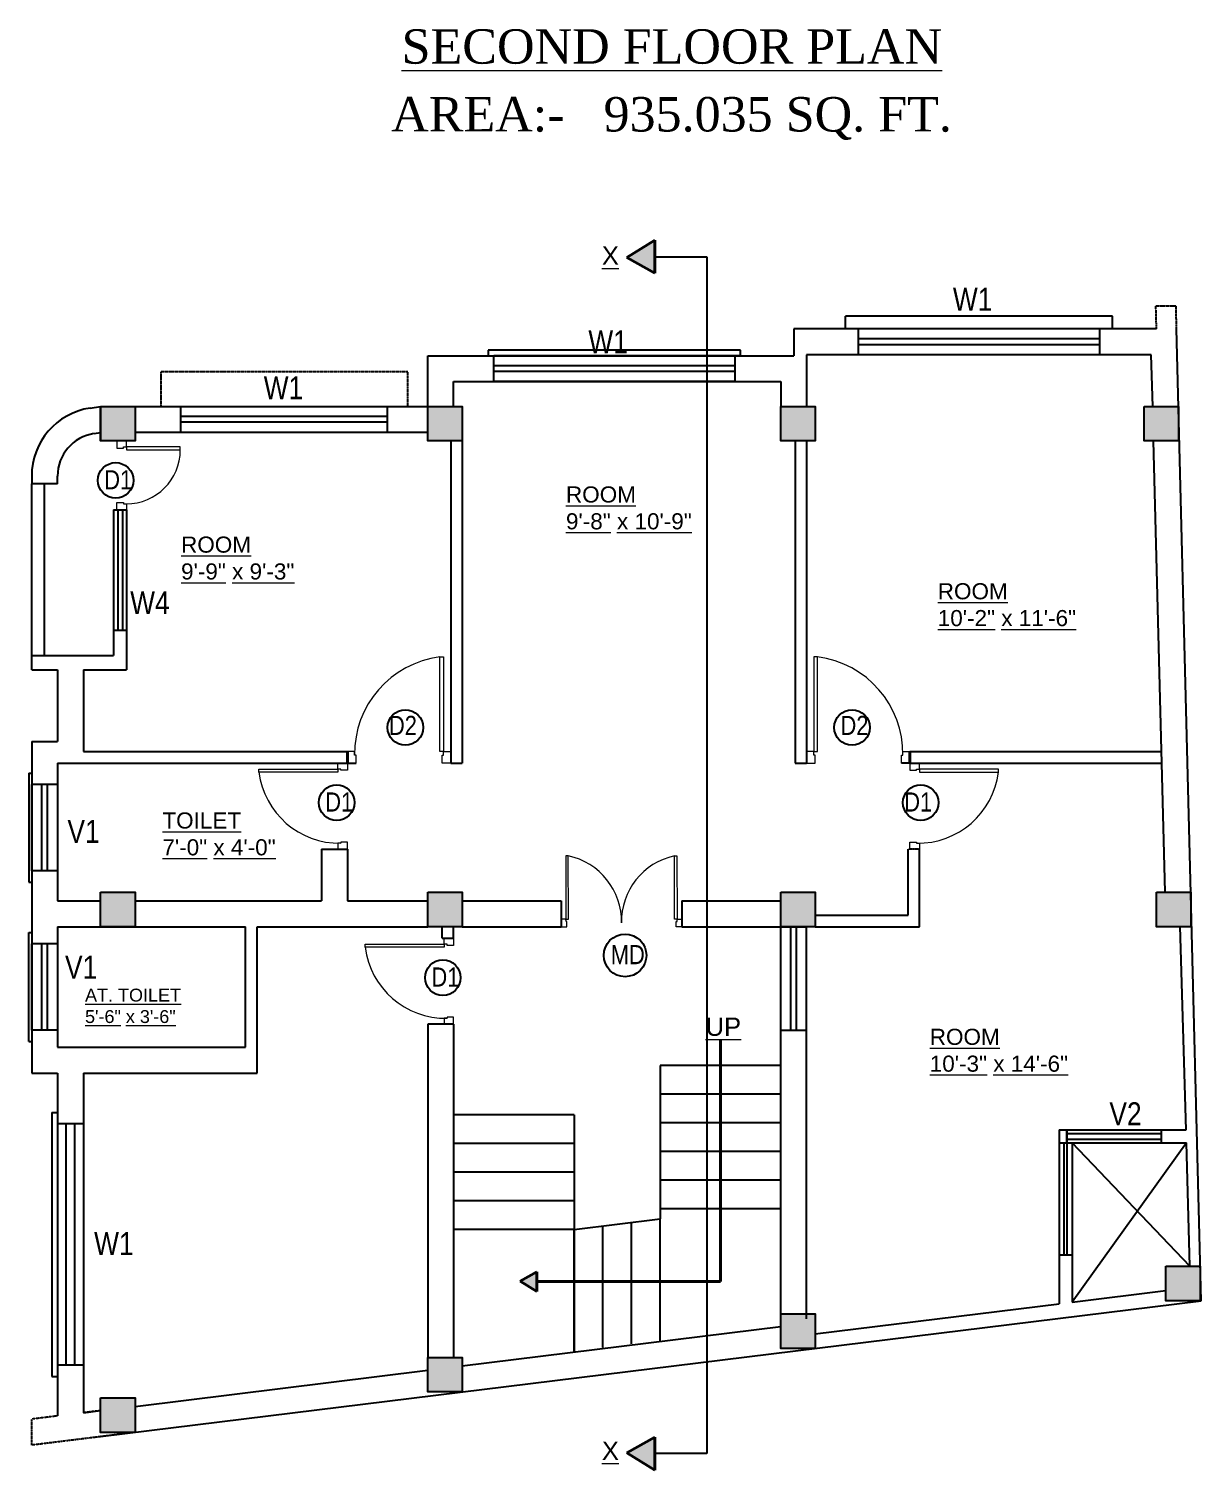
# Model space of a CAD drawing. Header units: inches. Extents: x -111 to 45239, y -6849 to 1261.
# Drawn here: x 16851 to 17260, y -1238 to -736 of the extents above; entities that cross this region are included whole.
import ezdxf

# ---------------------------------------------------------------- set-up
doc = ezdxf.new("R2010")
doc.units = ezdxf.units.IN
doc.header["$LTSCALE"] = 0.5
doc.header["$MEASUREMENT"] = 0
doc.linetypes.add('DASH', pattern=[0.35, 0.25, -0.1])
for name, color, linetype, lineweight in [('door', 202, 'Continuous', 5), ('TEXT', 220, 'Continuous', 9), ('Text 0.200', 122, 'Continuous', 20), ('Toilet', 7, 'Continuous', 25), ('wall', 20, 'Continuous', 40)]:
    doc.layers.add(name, color=color, linetype=linetype, lineweight=lineweight)
doc.styles.add('ordinary', font='ARIALN.TTF')
doc.styles.get("Standard").update_dxf_attribs({"font": 'arial.ttf'})

msp = doc.modelspace()

# ---------------------------------------------------------------- hatches: boundary and pattern name
at = {"layer": 'Toilet'}
for points in [[(16888.34, -867.48), (16876.34, -867.48), (16876.34, -879.48), (16888.34, -879.48)], [(17002.34, -867.48), (16990.34, -867.48), (16990.34, -879.48), (17002.34, -879.48)], [(17125.34, -867.48), (17113.34, -867.48), (17113.34, -879.48), (17125.34, -879.48)], [(17251.91, -867.48), (17239.91, -867.48), (17239.91, -879.48), (17251.91, -879.48)], [(16888.34, -1036.73), (16876.34, -1036.73), (16876.34, -1048.73), (16888.34, -1048.73)], [(17002.34, -1036.73), (16990.34, -1036.73), (16990.34, -1048.73), (17002.34, -1048.73)], [(17125.34, -1036.73), (17113.34, -1036.73), (17113.34, -1048.73), (17125.34, -1048.73)], [(17256.19, -1036.73), (17244.19, -1036.73), (17244.19, -1048.73), (17256.19, -1048.73)], [(17259.48, -1167.01), (17247.48, -1167.01), (17247.48, -1179.01), (17259.48, -1179.01)], [(17125.34, -1183.62), (17113.34, -1183.62), (17113.34, -1195.62), (17125.34, -1195.62)], [(17002.34, -1198.81), (16990.34, -1198.81), (16990.34, -1210.81), (17002.34, -1210.81)], [(16888.34, -1212.9), (16876.34, -1212.9), (16876.34, -1224.9), (16888.34, -1224.9)]]:
    msp.add_hatch(color=1, dxfattribs=at).paths.add_polyline_path(points)
at = {"layer": 'wall', "ltscale": 5}
h = msp.add_hatch(color=2, dxfattribs=at)
h.dxf.hatch_style = 1
h.paths.add_polyline_path([(17059.64, -815.63), (17069.41, -809.55), (17069.41, -821.08)])
h = msp.add_hatch(color=2, dxfattribs=at)
h.dxf.hatch_style = 1
h.paths.add_polyline_path([(17022.55, -1172.19), (17028.29, -1175.77), (17028.29, -1168.98)])
h = msp.add_hatch(color=2, dxfattribs=at)
h.dxf.hatch_style = 1
h.paths.add_polyline_path([(17059.64, -1231.98), (17069.41, -1238.05), (17069.41, -1226.52)])

# ---------------------------------------------------------------- linework, layer by layer
at = {"layer": 'door', "ltscale": 0.5}
for p, q in [((16885.34, -881.57), (16885.34, -879.49)), ((16885.34, -881.57), (16885.34, -879.49)), ((16885.34, -882.61), (16904.12, -882.61)), ((16904.12, -882.61), (16904.12, -881.57)), ((16995.84, -987.74), (16998.34, -987.74)), ((16995.84, -987.74), (16998.34, -987.74)), ((17124.84, -987.74), (17122.34, -987.74)), ((17124.84, -987.74), (17122.34, -987.74)), ((16959.01, -993.82), (16959.01, -991.74)), ((16959.01, -993.82), (16959.01, -991.74)), ((17161.67, -993.82), (17161.67, -991.74)), ((17161.67, -993.82), (17161.67, -991.74)), ((17038.49, -1046.06), (17036.83, -1046.06)), ((17038.49, -1046.06), (17036.83, -1046.06)), ((17077.18, -1046.06), (17078.85, -1046.06)), ((17077.18, -1046.06), (17078.85, -1046.06)), ((16996.01, -1054.81), (16996.01, -1052.73)), ((16996.01, -1054.81), (16996.01, -1052.73))]:
    msp.add_line(p, q, dxfattribs=at)
for points in [[(16885.34, -879.49), (16882.01, -879.49), (16882.01, -881.99), (16884.3, -881.99), (16884.3, -881.57), (16885.34, -881.57)], [(16885.34, -879.49), (16882.01, -879.49), (16882.01, -881.99), (16884.3, -881.99), (16884.3, -881.57), (16885.34, -881.57)], [(16904.12, -881.57), (16885.34, -881.57), (16885.34, -882.61), (16904.12, -882.61)], [(16904.12, -881.57), (16885.34, -881.57), (16885.34, -882.61), (16904.12, -882.61)], [(16998.34, -987.74), (16998.34, -991.74), (16995.34, -991.74), (16995.34, -988.99), (16995.84, -988.99), (16995.84, -987.74)], [(16998.34, -987.74), (16998.34, -991.74), (16995.34, -991.74), (16995.34, -988.99), (16995.84, -988.99), (16995.84, -987.74)], [(17122.34, -987.74), (17122.34, -991.74), (17125.34, -991.74), (17125.34, -988.99), (17124.84, -988.99), (17124.84, -987.74)], [(17122.34, -987.74), (17122.34, -991.74), (17125.34, -991.74), (17125.34, -988.99), (17124.84, -988.99), (17124.84, -987.74)], [(16959.01, -991.74), (16962.34, -991.74), (16962.34, -994.24), (16960.05, -994.24), (16960.05, -993.82), (16959.01, -993.82)], [(16959.01, -991.74), (16962.34, -991.74), (16962.34, -994.24), (16960.05, -994.24), (16960.05, -993.82), (16959.01, -993.82)], [(17161.67, -991.74), (17158.34, -991.74), (17158.34, -994.24), (17160.63, -994.24), (17160.63, -993.82), (17161.67, -993.82)], [(17161.67, -991.74), (17158.34, -991.74), (17158.34, -994.24), (17160.63, -994.24), (17160.63, -993.82), (17161.67, -993.82)], [(17036.83, -1046.06), (17036.83, -1048.73), (17038.83, -1048.73), (17038.83, -1046.89), (17038.5, -1046.89), (17038.49, -1046.06)], [(17036.83, -1046.06), (17036.83, -1048.73), (17038.83, -1048.73), (17038.83, -1046.89), (17038.5, -1046.89), (17038.49, -1046.06)], [(17078.85, -1046.06), (17078.85, -1048.73), (17076.85, -1048.73), (17076.85, -1046.9), (17077.18, -1046.9), (17077.18, -1046.06)], [(17078.85, -1046.06), (17078.85, -1048.73), (17076.85, -1048.73), (17076.85, -1046.9), (17077.18, -1046.9), (17077.18, -1046.06)], [(16996.01, -1052.73), (16999.34, -1052.73), (16999.34, -1055.23), (16997.05, -1055.23), (16997.05, -1054.81), (16996.01, -1054.81)], [(16996.01, -1052.73), (16999.34, -1052.73), (16999.34, -1055.23), (16997.05, -1055.23), (16997.05, -1054.81), (16996.01, -1054.81)]]:
    msp.add_lwpolyline(points, dxfattribs=at)
for points in [[(16885.34, -901.4), (16885.34, -903.48), (16882.01, -903.48), (16882.01, -900.98), (16884.3, -900.98), (16884.3, -901.4)], [(16885.34, -901.4), (16885.34, -903.48), (16882.01, -903.48), (16882.01, -900.98), (16884.3, -900.98), (16884.3, -901.4)], [(16995.84, -954.74), (16995.84, -987.74), (16994.59, -987.74), (16994.59, -954.74)], [(16995.84, -954.74), (16995.84, -987.74), (16994.59, -987.74), (16994.59, -954.74)], [(17124.84, -954.74), (17124.84, -987.74), (17126.09, -987.74), (17126.09, -954.74)], [(17124.84, -954.74), (17124.84, -987.74), (17126.09, -987.74), (17126.09, -954.74)], [(16964.84, -987.74), (16962.34, -987.74), (16962.34, -991.74), (16965.34, -991.74), (16965.34, -988.99), (16964.84, -988.99)], [(16964.84, -987.74), (16962.34, -987.74), (16962.34, -991.74), (16965.34, -991.74), (16965.34, -988.99), (16964.84, -988.99)], [(17155.84, -987.74), (17158.34, -987.74), (17158.34, -991.74), (17155.34, -991.74), (17155.34, -988.99), (17155.84, -988.99)], [(17155.84, -987.74), (17158.34, -987.74), (17158.34, -991.74), (17155.34, -991.74), (17155.34, -988.99), (17155.84, -988.99)], [(16931.52, -993.82), (16959.01, -993.82), (16959.01, -994.87), (16931.52, -994.87)], [(16931.52, -993.82), (16959.01, -993.82), (16959.01, -994.87), (16931.52, -994.87)], [(17189.16, -993.82), (17161.67, -993.82), (17161.67, -994.87), (17189.16, -994.87)], [(17189.16, -993.82), (17161.67, -993.82), (17161.67, -994.87), (17189.16, -994.87)], [(16959.01, -1019.65), (16959.01, -1021.73), (16962.34, -1021.73), (16962.34, -1019.23), (16960.05, -1019.23), (16960.05, -1019.65)], [(16959.01, -1019.65), (16959.01, -1021.73), (16962.34, -1021.73), (16962.34, -1019.23), (16960.05, -1019.23), (16960.05, -1019.65)], [(17161.67, -1019.65), (17161.67, -1021.73), (17158.34, -1021.73), (17158.34, -1019.23), (17160.63, -1019.23), (17160.63, -1019.65)], [(17161.67, -1019.65), (17161.67, -1021.73), (17158.34, -1021.73), (17158.34, -1019.23), (17160.63, -1019.23), (17160.63, -1019.65)], [(17038.46, -1024.05), (17038.49, -1046.06), (17039.33, -1046.06), (17039.29, -1024.05)], [(17038.46, -1024.05), (17038.49, -1046.06), (17039.33, -1046.06), (17039.29, -1024.05)], [(17077.15, -1024.05), (17077.18, -1046.06), (17076.35, -1046.07), (17076.31, -1024.05)], [(17077.15, -1024.05), (17077.18, -1046.06), (17076.35, -1046.07), (17076.31, -1024.05)], [(16968.52, -1054.81), (16996.01, -1054.81), (16996.01, -1055.85), (16968.52, -1055.85)], [(16968.52, -1054.81), (16996.01, -1054.81), (16996.01, -1055.85), (16968.52, -1055.85)], [(16996.01, -1080.63), (16996.01, -1082.72), (16999.34, -1082.72), (16999.34, -1080.22), (16997.05, -1080.22), (16997.05, -1080.63)], [(16996.01, -1080.63), (16996.01, -1082.72), (16999.34, -1082.72), (16999.34, -1080.22), (16997.05, -1080.22), (16997.05, -1080.63)]]:
    msp.add_lwpolyline(points, close=True, dxfattribs=at)
for centre, radius, start, end in [((16885.34, -882.61), 18.78, 270, 0), ((16998.79, -988.43), 33.95, 97.1036, 180.9404), ((16998.79, -988.43), 33.95, 97.1036, 180.9404), ((17121.89, -988.43), 33.95, 359.0596, 82.8964), ((17121.89, -988.43), 33.95, 359.0596, 82.8964), ((16959.59, -991.37), 28.28, 187.1036, 270.9404), ((16959.59, -991.37), 28.28, 187.1036, 270.9404), ((17161.1, -991.37), 28.28, 269.0596, 352.8964), ((17161.1, -991.37), 28.28, 269.0596, 352.8964), ((17034.41, -1046.96), 23.43, 358.9456, 77.9801), ((17034.41, -1046.96), 23.43, 358.9456, 77.9801), ((17081.19, -1046.9), 23.36, 102.0604, 181.2274), ((17081.19, -1046.9), 23.36, 102.0604, 181.2274), ((16996.59, -1052.36), 28.28, 187.1036, 270.9404), ((16996.59, -1052.36), 28.28, 187.1036, 270.9404)]:
    msp.add_arc(centre, radius, start, end, dxfattribs=at)
at = {"layer": 'Toilet'}
for p, q in [((17069.41, -815.32), (17087.51, -815.32)), ((17087.51, -815.32), (17087.51, -1232.29)), ((17228.86, -835.98), (17135.86, -835.98)), ((17135.86, -840.48), (17135.86, -835.98)), ((17228.86, -840.48), (17228.86, -835.98)), ((17244.22, -840.48), (17117.84, -840.48)), ((17117.84, -840.48), (17117.84, -849.85)), ((17259.79, -1179.01), (17251.22, -840.48)), ((16990.34, -849.85), (17117.84, -849.85)), ((16990.34, -867.48), (16990.34, -849.85)), ((17242.37, -849.48), (17122.34, -849.48)), ((17122.34, -849.48), (17122.34, -867.48)), ((17242.9, -867.48), (17242.37, -849.48)), ((16999.34, -858.85), (17113.34, -858.85)), ((16999.34, -867.48), (16999.34, -858.85)), ((17113.34, -858.85), (17113.34, -867.48)), ((16872.67, -868.05), (16876.34, -867.48)), ((16876.34, -867.48), (16876.34, -879.48)), ((16888.34, -867.48), (16904.34, -867.48)), ((16975.34, -867.48), (16990.34, -867.48)), ((16874.05, -876.94), (16876.34, -876.59)), ((16888.34, -876.48), (16904.34, -876.48)), ((16975.34, -876.48), (16990.34, -876.48)), ((16998.34, -879.48), (16998.34, -991.73)), ((17002.34, -879.48), (17002.34, -991.73)), ((17118.34, -879.48), (17118.34, -991.74)), ((17122.34, -879.48), (17122.34, -991.74)), ((17246.18, -996.23), (17243.21, -879.48)), ((16852.34, -891.76), (16852.34, -894.48)), ((16861.34, -894.48), (16861.34, -891.76)), ((16861.34, -894.48), (16852.34, -894.48)), ((16852.34, -959.23), (16852.34, -894.48)), ((16856.84, -954.23), (16856.84, -894.48)), ((16880.84, -903.48), (16880.84, -954.23)), ((16880.84, -903.48), (16885.34, -903.48)), ((16882.33, -903.48), (16882.33, -945.48)), ((16883.92, -903.48), (16883.92, -945.48)), ((16885.34, -903.48), (16885.34, -959.23)), ((16880.84, -945.48), (16885.34, -945.48)), ((16852.34, -954.23), (16880.84, -954.23)), ((16852.34, -959.23), (16861.34, -959.23)), ((16861.34, -959.23), (16861.34, -984.23)), ((16870.34, -959.23), (16870.34, -987.73)), ((16870.34, -959.23), (16885.34, -959.23)), ((16852.34, -984.23), (16861.34, -984.23)), ((16852.34, -984.23), (16852.34, -1099.73)), ((16870.34, -987.73), (16962.34, -987.73)), ((16962.34, -991.73), (16962.34, -987.73)), ((17158.34, -991.74), (17158.34, -987.73)), ((17158.34, -987.74), (17245.96, -987.74)), ((16861.34, -991.73), (16861.34, -1039.73)), ((16861.34, -991.73), (16962.34, -991.73)), ((16962.34, -991.73), (16965.34, -991.73)), ((16998.34, -991.73), (17002.34, -991.73)), ((17002.34, -991.74), (17002.34, -991.74)), ((17118.34, -991.74), (17122.34, -991.74)), ((17158.34, -991.73), (17155.34, -991.73)), ((17158.34, -991.74), (17246.06, -991.74)), ((17247.21, -1036.73), (17246.06, -991.74)), ((16953.34, -1021.73), (16953.34, -1039.73)), ((16953.34, -1021.73), (16962.34, -1021.73)), ((16962.34, -1021.73), (16962.34, -1039.73)), ((17157.67, -1044.73), (17157.67, -1021.73)), ((17161.67, -1048.73), (17161.67, -1021.73)), ((16861.34, -1039.73), (16876.34, -1039.73)), ((16888.34, -1039.73), (16953.34, -1039.73)), ((16962.34, -1039.73), (16990.34, -1039.73)), ((17002.34, -1039.73), (17036.83, -1039.73)), ((17036.83, -1039.73), (17036.83, -1048.73)), ((17078.85, -1039.73), (17113.34, -1039.73)), ((17078.85, -1039.73), (17078.85, -1048.73)), ((16861.34, -1048.73), (16926.84, -1048.73)), ((16861.34, -1048.73), (16861.34, -1090.73)), ((16926.84, -1090.73), (16926.84, -1048.73)), ((16930.84, -1048.73), (16990.34, -1048.73)), ((16930.84, -1099.73), (16930.84, -1048.73)), ((16995.34, -1052.73), (16995.34, -1048.73)), ((16999.34, -1052.73), (16999.34, -1048.73)), ((17002.34, -1048.73), (17036.83, -1048.73)), ((17078.85, -1048.73), (17113.34, -1048.73)), ((17113.34, -1048.73), (17122.34, -1048.73)), ((17113.34, -1084.73), (17113.34, -1048.73)), ((17122.34, -1084.73), (17122.34, -1048.73)), ((17125.34, -1044.73), (17157.67, -1044.73)), ((17125.34, -1048.73), (17161.67, -1048.73)), ((17254.51, -1119.48), (17252.51, -1048.6)), ((16995.34, -1052.73), (16999.34, -1052.73)), ((16990.34, -1082.72), (16990.34, -1198.81)), ((16999.34, -1082.72), (16990.34, -1082.72)), ((16999.34, -1082.72), (16999.34, -1198.81)), ((17113.34, -1147.03), (17113.34, -1084.73)), ((17113.34, -1084.73), (17122.34, -1084.73)), ((17122.34, -1185.31), (17122.34, -1084.73)), ((16861.34, -1090.73), (16926.84, -1090.73)), ((17113.34, -1097.03), (17071.34, -1097.03)), ((17071.34, -1097.03), (17071.34, -1150.53)), ((16852.34, -1099.73), (16861.34, -1099.73)), ((16861.34, -1099.73), (16861.34, -1219.16)), ((16870.34, -1099.73), (16930.84, -1099.73)), ((16870.34, -1099.73), (16870.34, -1218.05)), ((17113.34, -1107.03), (17071.34, -1107.03)), ((17041.34, -1114.24), (16999.34, -1114.24)), ((17041.34, -1114.24), (17041.34, -1196.55)), ((17113.34, -1117.03), (17071.34, -1117.03)), ((17210.33, -1119.48), (17254.51, -1119.48)), ((17210.33, -1119.48), (17210.33, -1180.08)), ((17212.94, -1119.48), (17212.94, -1123.98)), ((17041.34, -1124.24), (16999.34, -1124.24)), ((17212.94, -1123.98), (17254.63, -1124.02)), ((17214.82, -1123.98), (17214.83, -1179.52)), ((17255.84, -1167.01), (17214.83, -1123.98)), ((17254.63, -1124.01), (17214.83, -1179.52)), ((17255.84, -1167.01), (17254.63, -1124.01)), ((17113.34, -1127.03), (17071.34, -1127.03)), ((17041.34, -1134.24), (16999.34, -1134.24)), ((17113.34, -1137.03), (17071.34, -1137.03)), ((17041.34, -1144.24), (16999.34, -1144.24)), ((17113.34, -1147.03), (17071.34, -1147.03)), ((17113.34, -1183.62), (17113.34, -1145.87)), ((17041.34, -1154.24), (16999.34, -1154.24)), ((17041.34, -1154.24), (17071.34, -1150.53)), ((17041.34, -1196.55), (17041.34, -1154.24)), ((17051.34, -1195.32), (17051.34, -1153)), ((17061.34, -1194.08), (17061.34, -1151.76)), ((17071.34, -1192.85), (17071.34, -1150.53)), ((16876.34, -1226.38), (17259.79, -1179.01)), ((17214.83, -1179.52), (17247.48, -1175.49)), ((17125.34, -1190.58), (17210.33, -1180.08)), ((17214.83, -1184.56), (17214.83, -1184.56)), ((17002.34, -1201.74), (17113.34, -1188.03)), ((16888.34, -1215.83), (16990.34, -1203.23)), ((16870.34, -1218.05), (16876.34, -1217.31)), ((17087.51, -1232.29), (17069.41, -1232.29))]:
    msp.add_line(p, q, dxfattribs=at)
at = {"layer": 'Toilet', "color": 1, "linetype": 'DASH', "ltscale": 0.1}
for p, q in [((17244.22, -840.48), (17244.02, -832.48)), ((17244.02, -832.48), (17251.02, -832.48)), ((17251.22, -840.48), (17251.02, -832.48)), ((16983.34, -855.48), (16897.34, -855.48)), ((16897.34, -855.48), (16897.34, -867.48)), ((16983.34, -867.48), (16983.34, -855.48)), ((17161.67, -1021.73), (17157.67, -1021.73)), ((16861.34, -1219.16), (16852.34, -1220.28)), ((16876.34, -1217.31), (16870.34, -1218.05)), ((16852.34, -1229.34), (16852.34, -1220.28)), ((16888.34, -1224.9), (16852.34, -1229.34))]:
    msp.add_line(p, q, dxfattribs=at)
at = {"layer": 'Toilet', "color": 3}
for p, q in [((17140.36, -849.48), (17140.36, -840.48)), ((17224.36, -840.48), (17140.36, -840.48)), ((17224.36, -840.48), (17224.36, -849.48)), ((17099.34, -847.85), (17011.34, -847.85)), ((17011.34, -847.85), (17011.34, -849.85)), ((17099.34, -849.85), (17099.34, -847.85)), ((17224.36, -843.98), (17140.36, -843.98)), ((17224.36, -845.98), (17140.36, -845.98)), ((17013.34, -858.85), (17013.34, -849.85)), ((17099.34, -849.85), (17013.34, -849.85)), ((17097.34, -853.35), (17013.34, -853.35)), ((17097.34, -849.85), (17097.34, -858.85)), ((17224.36, -849.48), (17140.36, -849.48)), ((17097.34, -855.35), (17013.34, -855.35)), ((17097.34, -858.85), (17013.34, -858.85)), ((16904.34, -876.48), (16904.34, -867.48)), ((16904.34, -867.48), (16976.34, -867.48)), ((16976.34, -876.48), (16976.34, -867.48)), ((16976.34, -870.98), (16904.34, -870.98)), ((16976.34, -872.98), (16904.34, -872.98)), ((16904.34, -876.48), (16976.34, -876.48)), ((16851.34, -995.23), (16851.34, -1033.23)), ((16851.34, -995.23), (16852.34, -995.23)), ((16861.34, -999.23), (16852.34, -999.23)), ((16852.34, -1029.23), (16852.34, -999.23)), ((16855.84, -1029.23), (16855.84, -999.23)), ((16857.84, -1029.23), (16857.84, -999.23)), ((16861.34, -999.23), (16861.34, -1029.23)), ((16861.34, -1029.23), (16852.34, -1029.23)), ((16851.34, -1033.23), (16852.34, -1033.23)), ((17116.84, -1084.73), (17116.84, -1048.73)), ((17118.84, -1084.73), (17118.84, -1048.73)), ((16851.34, -1088.73), (16851.34, -1050.73)), ((16851.34, -1050.73), (16852.34, -1050.73)), ((16861.34, -1054.73), (16852.34, -1054.73)), ((16852.34, -1084.73), (16852.34, -1054.73)), ((16855.84, -1084.73), (16855.84, -1054.73)), ((16857.84, -1084.73), (16857.84, -1054.73)), ((16861.34, -1054.73), (16861.34, -1084.73)), ((16851.34, -1088.73), (16852.34, -1088.73)), ((16861.34, -1084.73), (16852.34, -1084.73)), ((16859.34, -1113.45), (16859.34, -1205.45)), ((16859.34, -1113.45), (16861.34, -1113.45)), ((16870.34, -1117.45), (16861.34, -1117.45)), ((16864.34, -1201.45), (16864.34, -1117.45)), ((16867.34, -1201.45), (16867.34, -1117.45)), ((17212.94, -1123.98), (17212.94, -1119.48)), ((17245.94, -1123.98), (17245.94, -1119.48)), ((17210.33, -1123.98), (17214.83, -1123.98)), ((17212.08, -1162.98), (17212.08, -1123.98)), ((17212.94, -1120.73), (17245.94, -1120.73)), ((17212.94, -1122.73), (17245.94, -1122.73)), ((17213.08, -1162.98), (17213.08, -1123.98)), ((17210.33, -1162.98), (17214.83, -1162.98)), ((16870.34, -1201.45), (16861.34, -1201.45)), ((16859.34, -1205.45), (16861.34, -1205.45))]:
    msp.add_line(p, q, dxfattribs=at)
at = {"layer": 'Toilet'}
for points in [[(16876.34, -867.48), (16888.34, -867.48), (16888.34, -879.48), (16876.34, -879.48)], [(16990.34, -867.48), (17002.34, -867.48), (17002.34, -879.48), (16990.34, -879.48)], [(17113.34, -867.48), (17125.34, -867.48), (17125.34, -879.48), (17113.34, -879.48)], [(17239.91, -867.48), (17251.91, -867.48), (17251.91, -879.48), (17239.91, -879.48)], [(16876.34, -1036.73), (16888.34, -1036.73), (16888.34, -1048.73), (16876.34, -1048.73)], [(16990.34, -1036.73), (17002.34, -1036.73), (17002.34, -1048.73), (16990.34, -1048.73)], [(17113.34, -1036.73), (17125.34, -1036.73), (17125.34, -1048.73), (17113.34, -1048.73)], [(17244.19, -1036.73), (17256.19, -1036.73), (17256.19, -1048.73), (17244.19, -1048.73)], [(17247.48, -1167.01), (17259.48, -1167.01), (17259.48, -1179.01), (17247.48, -1179.01)], [(17113.34, -1183.62), (17125.34, -1183.62), (17125.34, -1195.62), (17113.34, -1195.62)], [(16990.34, -1198.81), (17002.34, -1198.81), (17002.34, -1210.81), (16990.34, -1210.81)], [(16876.34, -1212.9), (16888.34, -1212.9), (16888.34, -1224.9), (16876.34, -1224.9)]]:
    msp.add_lwpolyline(points, close=True, dxfattribs=at)
for centre, radius in [((16881.6, -893.25), 6.19), ((16982.53, -979.32), 6.19), ((17138.15, -979.32), 6.19), ((16958.6, -1005.51), 6.19), ((17162.08, -1005.51), 6.19), ((17059.06, -1058.71), 7.43), ((16995.6, -1066.49), 6.19)]:
    msp.add_circle(centre, radius, dxfattribs=at)
for radius in [24, 15]:
    msp.add_arc((16876.34, -891.76), radius, 98.7916, 180, dxfattribs=at)
at = {"layer": 'wall', "color": 1, "ltscale": 5}
for p, q in [((17059.64, -815.63), (17069.41, -809.55)), ((17069.41, -809.55), (17069.41, -821.08)), ((17069.41, -821.08), (17059.64, -815.63)), ((17092.34, -1088.14), (17092.34, -1172.37)), ((17028.29, -1168.98), (17022.55, -1172.19)), ((17028.29, -1175.77), (17028.29, -1168.98)), ((17022.55, -1172.19), (17028.29, -1175.77)), ((17092.34, -1172.37), (17028.29, -1172.37)), ((17069.41, -1226.52), (17059.64, -1231.98)), ((17069.41, -1238.05), (17069.41, -1226.52)), ((17059.64, -1231.98), (17069.41, -1238.05))]:
    msp.add_line(p, q, dxfattribs=at)
at = {"layer": 'wall', "ltscale": 5}
for p, q in [((16962.34, -991.74), (16962.34, -987.74)), ((16962.34, -991.74), (16962.34, -987.74)), ((16962.34, -991.74), (16962.34, -987.74)), ((16962.34, -991.74), (16962.34, -987.74)), ((16962.34, -991.74), (16962.34, -987.74)), ((16962.34, -991.74), (16962.34, -987.74)), ((17158.34, -991.74), (17158.34, -987.74)), ((17158.34, -991.74), (17158.34, -987.74)), ((17158.34, -991.74), (17158.34, -987.74)), ((17158.34, -991.74), (17158.34, -987.74)), ((17158.34, -991.74), (17158.34, -987.74)), ((17158.34, -991.74), (17158.34, -987.74))]:
    msp.add_line(p, q, dxfattribs=at)

# ---------------------------------------------------------------- texts
at = {"layer": 'door', "ltscale": 0.5, "style": 'ordinary'}
for s, insert, char_height, width, attachment_point, rotation in [('W1', (17173.29, -834.13), 8, 4.3538, 7, 0), ('W1', (17046.28, -848.95), 8, 4.3538, 7, 0), ('W1', (16933.18, -864.98), 8, 4.3538, 7, 0), ('D1', (16877.6, -889.69), 6.664, 3.6268, 1, 360), ('W4', (16886.65, -939.85), 8, 4.3538, 7, 0), ('D1', (16954.6, -1001.95), 6.664, 3.6268, 1, 360), ('D1', (17166.08, -1001.95), 6.664, 3.6268, 3, 0), ('V1', (16864.8, -1019.54), 8, 4.3538, 7, 0), ('V1', (16863.96, -1066.84), 8, 4.3538, 7, 0), ('D1', (16991.6, -1062.93), 6.664, 3.6268, 1, 360), ('V2', (17227.82, -1117.9), 8, 4.3538, 7, 0), ('W1', (16874.09, -1163.14), 8, 4.3538, 7, 0)]:
    msp.add_mtext(s, dxfattribs=dict(at, insert=insert, char_height=char_height, width=width, attachment_point=attachment_point, rotation=rotation))
at = {"layer": 'door', "ltscale": 0.5, "char_height": 6.664, "width": 3.6268, "style": 'ordinary'}
for s, insert, attachment_point in [('D2', (16986.55, -975.27), 3), ('D2', (17134.13, -975.27), 1), ('MD', (17054.08, -1055.12), 1)]:
    msp.add_mtext(s, dxfattribs=dict(at, insert=insert, attachment_point=attachment_point))
at = {"layer": 'TEXT'}
for s, insert, char_height, width, attachment_point in [('{\\LX}', (17056.93, -818.12), 6.378, 70.6779, 9), ('{\\fArial TUR|b0|i0|c162|p34;\\LROOM\\P\\fArial TUR|b0|i0|c0|p34;9\\fArial TUR|b0|i0|c162|p34;\'-\\fArial TUR|b0|i0|c0|p34;8\\fArial TUR|b0|i0|c162|p34;" x 1\\fArial TUR|b0|i0|c0|p34;0\\fArial TUR|b0|i0|c162|p34;\'-\\fArial TUR|b0|i0|c0|p34;9\\fArial TUR|b0|i0|c162|p34;"}', (17038.48, -910.38), 5.60913, 62.1621, 7), ('{\\fArial TUR|b0|i0|c162|p34;\\LROOM\\P\\fArial TUR|b0|i0|c0|p34;9\\fArial TUR|b0|i0|c162|p34;\'-\\fArial TUR|b0|i0|c0|p34;9\\fArial TUR|b0|i0|c162|p34;" x \\fArial TUR|b0|i0|c0|p34;9\\fArial TUR|b0|i0|c162|p34;\'-\\fArial TUR|b0|i0|c0|p34;3\\fArial TUR|b0|i0|c162|p34;"}', (16904.38, -927.85), 5.60913, 62.1621, 7), ('{\\fArial TUR|b0|i0|c162|p34;\\LROOM\\P\\fArial TUR|b0|i0|c0|p34;10\\fArial TUR|b0|i0|c162|p34;\'-\\fArial TUR|b0|i0|c0|p34;2\\fArial TUR|b0|i0|c162|p34;" x 1\\fArial TUR|b0|i0|c0|p34;1\\fArial TUR|b0|i0|c162|p34;\'-\\fArial TUR|b0|i0|c0|p34;6\\fArial TUR|b0|i0|c162|p34;"}', (17168.01, -944.1), 5.60913, 62.1621, 7), ('{\\fArial TUR|b0|i0|c162|p34;\\LTOILET\\P\\fArial TUR|b0|i0|c0|p34;7\\fArial TUR|b0|i0|c162|p34;\'-\\fArial TUR|b0|i0|c0|p34;0\\fArial TUR|b0|i0|c162|p34;" x \\fArial TUR|b0|i0|c0|p34;4\\fArial TUR|b0|i0|c162|p34;\'-0"}', (16897.87, -1023.95), 5.60913, 62.1621, 7), ('{\\fArial TUR|b0|i0|c162|p34;\\LAT. TOILET\\P\\fArial TUR|b0|i0|c0|p34;5\\fArial TUR|b0|i0|c162|p34;\'-\\fArial TUR|b0|i0|c0|p34;6\\fArial TUR|b0|i0|c162|p34;" x \\fArial TUR|b0|i0|c0|p34;3\\fArial TUR|b0|i0|c162|p34;\'-\\fArial TUR|b0|i0|c0|p34;6\\fArial TUR|b0|i0|c162|p34;"}', (16870.93, -1082.34), 4.48731, 49.7297, 7), ('{\\LUP }', (17099.49, -1086.84), 6.378, 70.6779, 9), ('{\\fArial TUR|b0|i0|c162|p34;\\LROOM\\P1\\fArial TUR|b0|i0|c0|p34;0\\fArial TUR|b0|i0|c162|p34;\'-\\fArial TUR|b0|i0|c0|p34;3\\fArial TUR|b0|i0|c162|p34;" x 1\\fArial TUR|b0|i0|c0|p34;4\\fArial TUR|b0|i0|c162|p34;\'-\\fArial TUR|b0|i0|c0|p34;6\\fArial TUR|b0|i0|c162|p34;"}', (17165.22, -1099.32), 5.60913, 62.1621, 7), ('{\\LX}', (17056.93, -1234.47), 6.378, 70.6779, 9)]:
    msp.add_mtext(s, dxfattribs=dict(at, insert=insert, char_height=char_height, width=width, attachment_point=attachment_point))
at = {"layer": 'Text 0.200', "ltscale": 10, "char_height": 12, "attachment_point": 2}
for s, insert, width in [('{\\fTimes New Roman|b0|i0|c0|p18;\\L\\PSECOND FLOOR PLAN}', (17075.37, -716.07), 191.0164), ('\\pi-60,l72;{\\fTimes New Roman|b0|i0|c0|p18;AREA:-^I  935.035 SQ. FT.}', (17069.26, -759.7), 219.164)]:
    msp.add_mtext(s, dxfattribs=dict(at, insert=insert, width=width))

doc.saveas('drawing.dxf')
